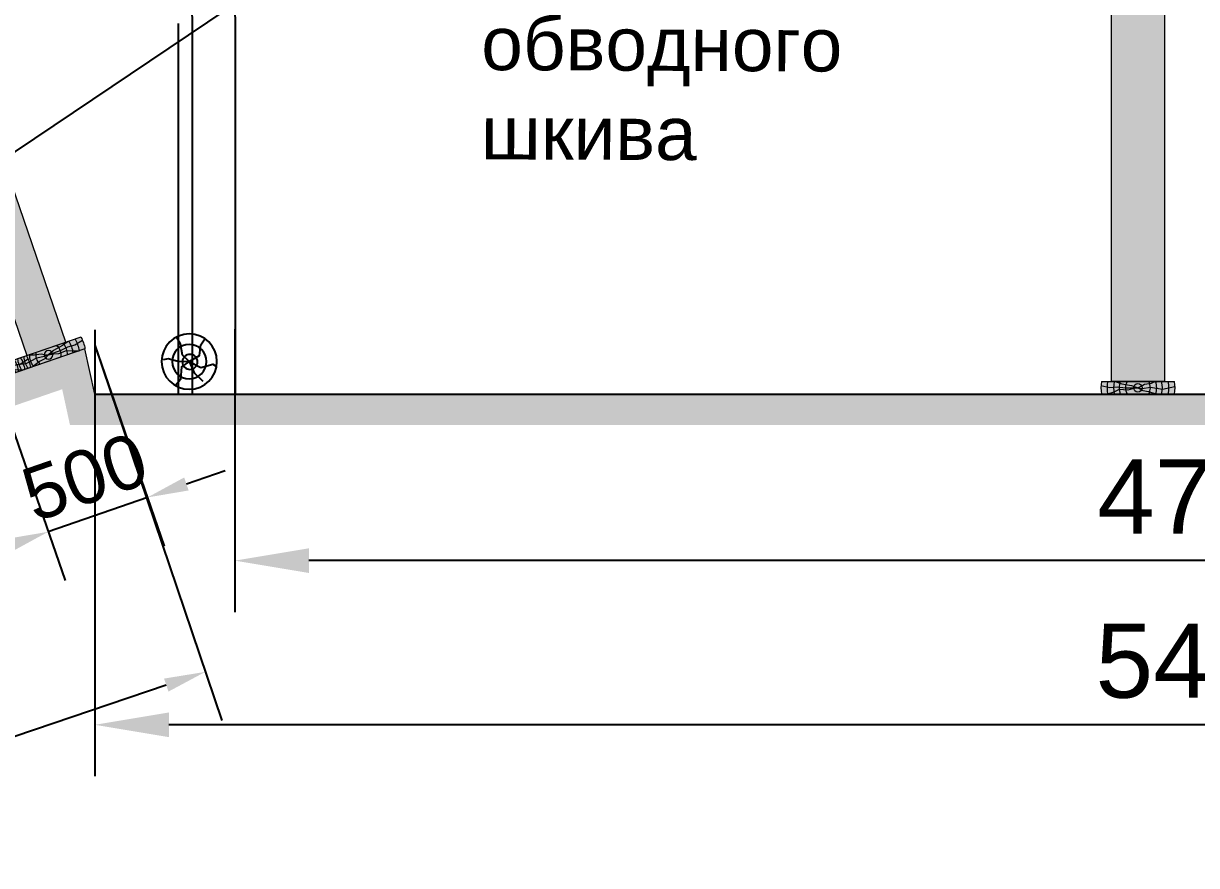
# Model space of a CAD drawing. Header units: inches. Extents: x 523 to 1492, y 69 to 539.
# Drawn here: x 1125.4 to 1153.89, y 360.99 to 381.44 of the extents above; entities that cross this region are included whole.
import ezdxf
from ezdxf import colors
from ezdxf.entities.mleader import LeaderData, LeaderLine
from ezdxf.math import Vec2, Vec3

# ---------------------------------------------------------------- set-up
doc = ezdxf.new("R2010")
doc.units = ezdxf.units.IN
doc.header["$MEASUREMENT"] = 0
doc.styles.get("Standard").update_dxf_attribs({"font": 'arial.ttf'})
doc.dimstyles.new('ISO-25', dxfattribs={"dimtxt": 2.5, "dimasz": 2.5, "dimexe": 1.25, "dimexo": 0, "dimtad": 1, "dimdec": 0, "dimtxsty": 'Standard', "dimcen": 2.5, "dimadec": 0, "dimazin": 0, "dimtfac": 1, "dimtdec": 0, "dimtmove": 0, "dimatfit": 3, "dimfxl": 0, "dimarcsym": 0})

# ---------------------------------------------------------------- blocks, each defined once
blk = doc.blocks.new('*D132')
at = {"color": 0, "linetype": 'ByBlock', "lineweight": -2}
for p, q in [((1130.528628879719, 374.0174972726204), (1130.528628879719, 367.1437707183222)), ((1178.016963071399, 372.6069289877091), (1178.016963071399, 367.1437707183222)), ((1176.216963071399, 368.3937707183222), (1132.328628879719, 368.3937707183222))]:
    blk.add_line(p, q, dxfattribs=at)
at = {"color": 0, "linetype": 'ByBlock'}
for points in [[(1132.328628879719, 368.6937707183222), (1132.328628879719, 368.0937707183222), (1130.528628879719, 368.3937707183222)], [(1176.216963071399, 368.6937707183222), (1176.216963071399, 368.0937707183222), (1178.016963071399, 368.3937707183222)]]:
    blk.add_solid(points, dxfattribs=at)
at = {"layer": 'Defpoints', "color": 0, "linetype": 'ByBlock'}
for p in [(1130.528628879719, 374.0174972726204), (1178.016963071399, 372.6069289877091), (1130.528628879719, 368.3937707183222)]:
    blk.add_point(p, dxfattribs=at)
at = {"color": 0, "linetype": 'ByBlock', "lineweight": 15, "insert": (1154.272795975559, 369.9378020962213), "char_height": 1.8, "attachment_point": 5}
blk.add_mtext('4750', dxfattribs=at)
blk = doc.blocks.new('*D136')
at = {"color": 0, "linetype": 'ByBlock', "lineweight": -2}
for p, q in [((1127.128592904924, 373.9971354255745), (1127.128592904924, 363.1578725697252)), ((1181.350560527453, 373.997135425574), (1181.350560527453, 363.1578725697252)), ((1179.550560527453, 364.4078725697252), (1128.928592904924, 364.4078725697252))]:
    blk.add_line(p, q, dxfattribs=at)
at = {"color": 0, "linetype": 'ByBlock'}
for points in [[(1128.928592904924, 364.7078725697252), (1128.928592904924, 364.1078725697252), (1127.128592904924, 364.4078725697252)], [(1179.550560527453, 364.7078725697252), (1179.550560527453, 364.1078725697252), (1181.350560527453, 364.4078725697252)]]:
    blk.add_solid(points, dxfattribs=at)
at = {"layer": 'Defpoints', "color": 0, "linetype": 'ByBlock'}
for p in [(1127.128592904924, 373.9971354255745), (1181.350560527453, 373.997135425574), (1127.128592904924, 364.4078725697252)]:
    blk.add_point(p, dxfattribs=at)
at = {"color": 0, "linetype": 'ByBlock', "lineweight": 15, "insert": (1154.231629134408, 365.9519039476243), "char_height": 1.8, "attachment_point": 5}
blk.add_mtext('5420', dxfattribs=at)
blk = doc.blocks.new('Мальчик торец')
at = {"linetype": 'Continuous'}
for points in [[(807.527863525458, 693.5528629327114), (807.634473981262, 693.6537728561209), (807.6611559277547, 693.8271017193526), (807.7246053014214, 693.9334189123007)], [(807.527863525458, 693.5528629327114), (807.3676558496333, 693.6448847366587), (807.3498683297372, 693.8115461448115), (807.2852252322349, 693.9059306863682)], [(807.527863525458, 693.5528629327114), (807.3498683297372, 693.4604447487548), (807.1653186442624, 693.511555141971), (807.1059443344263, 693.4786040864392)], [(807.527863525458, 693.5528629327114), (807.4543721757342, 693.3782255472834), (807.3165158966214, 693.2515618471234)], [(807.527863525458, 693.5528629327114), (807.6817780378086, 693.5478114284188), (807.8569319768848, 693.5949993761485), (807.9338472341936, 693.5820608460001)], [(807.527863525458, 693.5528629327114), (807.645591014535, 693.4693336484925), (807.6611559277547, 693.2737833161921), (807.7393094643082, 693.1802763052618)]]:
    blk.add_lwpolyline(points, dxfattribs=at)
for centre, radius in [((807.527863525458, 693.5528629327114), 0.4284042250147237), ((807.527863525458, 693.5528629327114), 0.2661505472804782), ((807.5174261389922, 693.5474436611489), 0.1170185695405621)]:
    blk.add_circle(centre, radius, dxfattribs=at)
blk = doc.blocks.new('Доска S - 180')
at = {"linetype": 'ByBlock', "lineweight": 15}
h = blk.add_hatch(color=254, dxfattribs=at)
edge = h.paths.add_edge_path()
edge.add_line((1818.906264253147, -3796.897117512131), (1820.681088188076, -3796.897117512132))
edge.add_arc((1819.793676220611, -3797.047117512132), 0.9, -9.59406822683792, 9.59406822689499, ccw=False)
edge.add_line((1820.681088188076, -3797.197117512132), (1818.906264253146, -3797.197117512133))
edge.add_arc((1819.793676220611, -3797.047117512132), 0.9, 170.405931773074, 189.594068226895, ccw=False)
at = {"color": 7, "linetype": 'ByBlock', "lineweight": 15}
for p, q in [((1818.906264253147, -3796.897117512131), (1820.681088188076, -3796.897117512132)), ((1818.906264253146, -3797.197117512133), (1820.681088188076, -3797.197117512132))]:
    blk.add_line(p, q, dxfattribs=at)
for points in [[(1818.895391583456, -3796.991577340625), (1819.110420832621, -3797.038344401648), (1819.291995432552, -3797.021270287953), (1819.491748322557, -3797.047117512132), (1819.793676220611, -3797.047117512132), (1819.896515360469, -3797.060005460396), (1820.095348689191, -3797.03470069594), (1820.386083974289, -3797.077703048796), (1820.693125247204, -3797.015630235947)], [(1820.22297748386, -3796.897117512132), (1820.115806117425, -3796.93990079624), (1819.952371843767, -3796.969694910678), (1819.855180815874, -3797.024854140138), (1819.793676220611, -3797.047117512132), (1819.661462691744, -3797.072417742576), (1819.545510240216, -3797.10330305977), (1819.341106346245, -3797.091615640666), (1819.2064981687, -3797.151840186236), (1819.057674814675, -3797.197117512133)], [(1819.238409722591, -3796.897117512132), (1819.398353000757, -3796.949261604186), (1819.640602387386, -3796.990663120481), (1819.793676220611, -3797.047117512132), (1819.909109200235, -3797.10866279095), (1820.050462391973, -3797.135140504859), (1820.223856472501, -3797.194577762746)]]:
    blk.add_lwpolyline(points, dxfattribs=at)
blk.add_circle((1819.793676220611, -3797.047117512132), 0.1036435617729694, dxfattribs=at)
for radius, start, end in [(0.9, 170.405931773074, 189.594068226895), (0.7511311932945741, 168.4806536054473, 191.5193463945187), (0.5931967815742161, 165.3527575098442, 194.6472424900172), (0.4547522123386898, 160.7403309426705, 199.2596690572755), (0.3019278980541095, 150.2109999533243, 209.7890000463653), (0.3019278980541095, 330.2109999536347, 29.7890000466543), (0.4547522123386898, 340.7403309427245, 19.25966905732954), (0.5931967815742161, 345.3527575099827, 14.64724249010779), (0.7511311932945741, 348.4806536055527, 11.51934639451869), (0.9, 350.405931773162, 9.594068226895022)]:
    blk.add_arc((1819.793676220611, -3797.047117512132), radius, start, end, dxfattribs=at)
blk = doc.blocks.new('Ш.Брус S 140 - 50')
at = {"linetype": 'ByBlock', "lineweight": 15}
h = blk.add_hatch(color=254, dxfattribs=at)
edge = h.paths.add_edge_path()
edge.add_line((1819.234694338101, -3795.656766448514), (1820.542364021163, -3795.656766448514))
edge.add_arc((1819.888529179632, -3795.906766448514), 0.7000000000000455, -20.92483242755611, 20.92483242768043, ccw=False)
edge.add_line((1820.542364021163, -3796.156766448514), (1819.2346943381, -3796.156766448514))
edge.add_arc((1819.888529179632, -3795.906766448514), 0.7000000000000455, 159.0751675723196, 200.9248324275561, ccw=False)
at = {"color": 7, "linetype": 'ByBlock', "lineweight": 15}
for p, q in [((1819.234694338101, -3795.656766448514), (1820.542364021163, -3795.656766448514)), ((1819.2346943381, -3796.156766448514), (1820.542364021163, -3796.156766448514))]:
    blk.add_line(p, q, dxfattribs=at)
for points in [[(1819.888529179632, -3795.906766448514), (1819.706181701491, -3795.781310922064), (1819.407733712575, -3795.731650498645), (1819.264197916032, -3795.656766448514)], [(1819.29758530877, -3796.156766448514), (1819.576522273797, -3796.122611328863), (1819.806773853228, -3795.933517620022), (1819.888529179632, -3795.906766448514), (1820.129792261893, -3795.872869992194), (1820.245437463473, -3795.770575792302), (1820.542532972414, -3795.657208761744)], [(1819.888529179631, -3795.906766448515), (1820.064897876629, -3796.043420048778), (1820.253897927222, -3796.076831950224), (1820.459015150121, -3796.156766448514)]]:
    blk.add_lwpolyline(points, dxfattribs=at)
blk.add_circle((1819.888529179632, -3795.906766448514), 0.1484655464221305, dxfattribs=at)
for radius, start, end in [(0.7000000000000455, 159.0751675723196, 200.9248324275561), (0.4547522123386898, 146.6501407176008, 213.3498592821926), (0.4547522123386898, 326.6501407178075, 33.34985928239917), (0.7000000000000455, 339.0751675724439, 20.92483242768036)]:
    blk.add_arc((1819.888529179632, -3795.906766448514), radius, start, end, dxfattribs=at)
blk = doc.blocks.new('Стойка 100 - 690')
at = {"linetype": 'ByBlock', "lineweight": 15}
blk.add_hatch(color=252, dxfattribs=at).paths.add_polyline_path([(1818.197098135963, -3816.387282798014), (1819.197098135963, -3816.387282798015), (1819.197098135964, -3823.287282798009), (1818.197098135964, -3823.287282798009)])
at = {"color": 7, "linetype": 'ByBlock', "lineweight": 15}
blk.add_lwpolyline([(1818.197098135963, -3816.387282798014), (1819.197098135963, -3816.387282798015), (1819.197098135964, -3823.287282798009), (1818.197098135964, -3823.287282798009), (1818.197098135963, -3816.387282798014)], dxfattribs=at)
blk = doc.blocks.new('Рамка в S')
at = {"color": 7, "linetype": 'ByBlock', "lineweight": 15}
for name, p, rotation in [('Ш.Брус S 140 - 50', (-1034.522521985616, -718.6413355768841), 17.00000000000315), ('Ш.Брус S 140 - 50', (-1035.861348643965, -719.050655963496), 17.00000000000316), ('Стойка 100 - 690', (-1039.297981364669, -698.9464558509685), 17.00000000000322), ('Стойка 100 - 690', (-1040.636808023018, -699.3557762375804), 17.00000000000322), ('Доска S - 180', (-1032.630906589751, -724.5041048284712), 17.00000000000315), ('Доска S - 180', (-1033.9697332481, -724.9134252150831), 17.00000000000316)]:
    blk.add_blockref(name, p, dxfattribs=dict(at, rotation=rotation))
blk = doc.blocks.new('*D137')
at = {"color": 0, "linetype": 'ByBlock', "lineweight": -2}
for p, q in [((1127.128592904924, 373.6254043421686), (1128.816388365108, 368.7465781179844)), ((1124.716738555126, 372.7910403711721), (1126.40453401531, 367.9122141469879)), ((1129.352770330026, 370.2548202695336), (1130.297818000019, 370.5817528335925)), ((1128.407722660034, 369.9278877054748), (1125.995868310236, 369.0935237344783)), ((1125.050820640244, 368.7665911704194), (1124.105772970252, 368.4396586063606))]:
    blk.add_line(p, q, dxfattribs=at)
at = {"color": 0, "linetype": 'ByBlock'}
for points in [[(1129.29828156935, 370.4123282145324), (1129.407259090703, 370.0973123245349), (1128.407722660034, 369.9278877054748)], [(1124.996331879568, 368.9240991154181), (1125.105309400921, 368.6090832254207), (1125.995868310236, 369.0935237344783)]]:
    blk.add_solid(points, dxfattribs=at)
at = {"layer": 'Defpoints', "color": 0, "linetype": 'ByBlock'}
for p in [(1127.128592904924, 373.6254043421686), (1124.716738555126, 372.7910403711721), (1125.995868310236, 369.0935237344783)]:
    blk.add_point(p, dxfattribs=at)
at = {"color": 0, "linetype": 'ByBlock', "lineweight": 15, "insert": (1126.886715899098, 370.4214905771048), "char_height": 1.3, "attachment_point": 5, "rotation": 19.08269998294289}
blk.add_mtext('500', dxfattribs=at)
blk = doc.blocks.new('*D138')
at = {"color": 0, "linetype": 'ByBlock', "lineweight": -2}
for p, q in [((1124.716738555127, 372.7910403711721), (1126.404546810776, 367.9122185734965)), ((1119.48418200072, 371.377819166104), (1121.294638598694, 366.144466926967)), ((1125.050831194981, 368.7665920466045), (1121.831016608015, 367.6527104852548))]:
    blk.add_line(p, q, dxfattribs=at)
at = {"color": 0, "linetype": 'ByBlock'}
for points in [[(1124.996342021216, 368.9240998486976), (1125.105320368746, 368.6090842445115), (1125.995878007539, 369.0935270891945)], [(1121.77652743425, 367.8102182873479), (1121.88550578178, 367.4952026831617), (1120.885969795457, 367.325775442665)]]:
    blk.add_solid(points, dxfattribs=at)
at = {"layer": 'Defpoints', "color": 0, "linetype": 'ByBlock'}
for p in [(1124.716738555127, 372.7910403711721), (1119.48418200072, 371.377819166104), (1120.885969795457, 367.325775442665)]:
    blk.add_point(p, dxfattribs=at)
at = {"color": 0, "linetype": 'ByBlock', "lineweight": 15, "insert": (1123.125841926789, 369.1204352967095), "char_height": 1.3, "attachment_point": 5, "rotation": 19.08285024989443}
blk.add_mtext('600', dxfattribs=at)
blk = doc.blocks.new('*D216')
at = {"color": 0, "linetype": 'ByBlock', "lineweight": -2}
for p, q in [((1127.128592904924, 373.6254043421682), (1130.211472418925, 364.5081136631051)), ((1128.863763900353, 365.3719317857258), (1093.581055482681, 353.4415960304877)), ((1089.951265036054, 361.0544305181734), (1093.034144550055, 351.9371398391103))]:
    blk.add_line(p, q, dxfattribs=at)
at = {"color": 0, "linetype": 'ByBlock'}
for points in [[(1128.810377394624, 365.5298167399923), (1128.917150406083, 365.2140468314593), (1129.811073625953, 365.6922508201042)], [(1093.527668976952, 353.5994809847543), (1093.634441988411, 353.2837110762212), (1092.633745757082, 353.1212769961094)]]:
    blk.add_solid(points, dxfattribs=at)
at = {"layer": 'Defpoints', "color": 0, "linetype": 'ByBlock'}
for p in [(1127.128592904924, 373.6254043421682), (1089.951265036054, 361.0544305181734), (1092.633745757082, 353.1212769961094)]:
    blk.add_point(p, dxfattribs=at)
at = {"color": 0, "linetype": 'ByBlock', "lineweight": 15, "insert": (1108.227082981979, 359.5900800528877), "char_height": 1.3, "attachment_point": 5, "rotation": 18.68221982362103}
blk.add_mtext('присечка     кровли 4300-4500', dxfattribs=at)
blk = doc.blocks.new('Доска 30 - 1.1м')
at = {"linetype": 'ByBlock', "lineweight": 15}
blk.add_hatch(color=7, dxfattribs=at).paths.add_polyline_path([(1811.969493174711, -3809.514225970783), (1811.969493174711, -3809.214225970783), (1822.969493174711, -3809.214225970783), (1822.969493174711, -3809.514225970783)])
at = {"color": 7, "linetype": 'ByBlock', "lineweight": 15}
blk.add_lwpolyline([(1811.969493174711, -3809.514225970783), (1811.969493174711, -3809.214225970783), (1822.969493174711, -3809.214225970783), (1822.969493174711, -3809.514225970783), (1811.969493174711, -3809.514225970783)], dxfattribs=at)

msp = doc.modelspace()

# ---------------------------------------------------------------- hatches: boundary and pattern name
at = {"linetype": 'ByBlock', "lineweight": 15}
h = msp.add_hatch(dxfattribs=at)
h.set_pattern_fill('ANSI38', scale=0.125, style=0)
h.set_pattern_definition([(45, (-114.24570524197, 2204.653541559715), (-0.280633003783411, 0.2806330037834111), []), (135, (-114.24570524197, 2204.653541559715), (-0.841899011350233, 0.2806330037834111), [0.9921875, -0.5953125])])
h.paths.add_polyline_path([(1074.004739164031, 365.3289232869233), (1088.243817346775, 369.7098121756949), (1098.564626939247, 373.1455928927562), (1106.067244196275, 375.7289334767638), (1118.989744343278, 380.0747725609845), (1123.055808913045, 381.4734186849546), (1124.513768400489, 384.6138878461597), (1126.709913964582, 387.1493262368881), (1127.466120218904, 390.6728548881692), (1129.05562330108, 394.8770198051589), (1130.396992790548, 397.3733314163428), (1132.453604207067, 400.3257659476021), (1134.470291023845, 402.5903022761868), (1136.792089275623, 404.679876383861), (1139.584817026227, 406.653949933298), (1142.745005772463, 408.3382226349545), (1146.931370015119, 409.8440830129289), (1150.262991778938, 410.5341756370071), (1154.233659232179, 410.8192722556937), (1157.349830170055, 410.6448709907731), (1160.602451173086, 410.0827942730975), (1163.698903545673, 409.1641373450771), (1166.619925032993, 407.9169606944597), (1168.602170640115, 406.831536505335), (1171.439759413021, 404.8762568894417), (1173.80552869105, 402.7927092623622), (1175.530975766141, 400.928042346367), (1177.393502343311, 398.4557391548196), (1179.382774395148, 394.9621148209835), (1180.381865889324, 392.5929176081509), (1181.022295848253, 390.636018421229), (1181.738502467979, 387.4441545538971), (1182.095099160629, 383.5389279465016), (1182.100557925005, 380.0977917856781), (1182.137359896869, 371.6855909597898), (1126.524154412124, 371.6894571985567), (1126.335944230093, 372.554922694585), (1121.718295856296, 370.9624254752948), (1103.537352474114, 364.6802048133759), (1090.192968443924, 360.3442126069267), (1076.782272554407, 356.2440209240849)])
h.paths.add_polyline_path([(1074.224018285861, 364.6116935971049), (1088.472567189898, 368.9954963105738), (1098.805166687544, 372.4352018678796), (1106.308868698454, 375.0189159600422), (1119.231259219747, 379.3647181771175), (1123.601647158589, 380.8680455458853), (1125.149662959239, 384.2024975144541), (1127.402829252486, 386.8037660341724), (1128.187592236957, 390.4603542261411), (1129.739679279558, 394.5655553835268), (1131.037156536514, 396.9801827976848), (1133.04344739488, 399.8603780365197), (1135.002818606655, 402.0605547091354), (1137.261020872365, 404.0928936432811), (1139.979203812633, 406.0142742876187), (1143.049895687333, 407.6508482124882), (1147.135371708197, 409.1204184907492), (1150.366362160943, 409.7896669342917), (1154.239584775457, 410.0677669474057), (1157.264737155247, 409.8984596750734), (1160.431346975817, 409.3512463193069), (1163.444148446404, 408.4574069797427), (1166.291788568383, 407.2415616718908), (1168.20825709812, 406.1921552348686), (1170.977509442834, 404.2839637757725), (1173.281074613367, 402.2551996906777), (1174.954750085641, 400.4464816335926), (1176.765540351079, 398.0428528170496), (1178.70900148138, 394.6296831148875), (1179.678729084116, 392.3301180129915), (1180.298343400071, 390.4368231503872), (1180.996037767663, 387.3274614368484), (1181.34515336526, 383.5041631592958), (1181.350560527453, 380.0955563631869), (1181.384071366026, 372.4356433303387), (1127.128592904924, 372.4394151797101), (1126.889435810341, 373.5391549029237), (1121.473774756554, 371.6714455256324), (1103.298975528628, 365.3913480479769), (1089.967424114771, 361.0595255449989), (1076.562991923665, 356.9612555493295)], flags=17)
msp.add_hatch(color=252, dxfattribs=at).paths.add_polyline_path([(1151.821104962467, 406.1715400607718), (1153.106819248466, 406.1715400607718), (1153.106819248469, 372.7394151798708), (1151.821104962469, 372.7394151798703)])

# ---------------------------------------------------------------- linework, layer by layer
at = {"color": 0}
msp.add_line((1127.128592904924, 372.4394151797101), (1181.350560527453, 372.4394151797101), dxfattribs=at)
msp.add_line((1129.151795389303, 372.4359265179669), (1130.539311125232, 372.4359265179669))
at = {"color": 7, "linetype": 'ByBlock', "lineweight": 15}
for points in [[(1151.821104962467, 406.1715400607718), (1153.106819248466, 406.1715400607718), (1153.106819248469, 372.7394151798708), (1151.821104962469, 372.7394151798703), (1151.821104962467, 406.1715400607718)], [(1181.384071366026, 372.4356433303387), (1127.128592904924, 372.4394151797101), (1126.889435810341, 373.5391549029237), (1121.473774756554, 371.6714455256324)]]:
    msp.add_lwpolyline(points, dxfattribs=at)
for points in [[(1129.151795389303, 381.4359265179669), (1129.151795389303, 372.4359265179669)], [(1129.49580731772, 381.4359265179669), (1129.49580731772, 372.4359265179669)], [(1130.539311125232, 381.4359265179669), (1130.539311125232, 372.4359265179669)]]:
    msp.add_lwpolyline(points)
for centre, radius, start, end in [((1154.31133017863, 382.3174260589644), 24.83117428357034, 131.8328346795128, 182.0344111426257), ((1154.104611990913, 382.3795100825869), 23.58418442163097, 131.6201553452596, 182.2929684097269)]:
    msp.add_arc(centre, radius, start, end)

# ---------------------------------------------------------------- block references
at = {"color": 7, "linetype": 'ByBlock', "lineweight": 15, "xscale": -1}
for name, p, rotation in [('Доска 30 - 1.1м', (-300.8564302995665, 4356.291869054107), 45.28686132071878), ('Рамка в S', (347.8689130977639, 4534.754284176109), 35.99987909137157)]:
    msp.add_blockref(name, p, dxfattribs=dict(at, rotation=rotation))
at = {"xscale": -1.570140000014362, "yscale": 1.570140000001629, "zscale": 1.57014}
msp.add_blockref('Мальчик торец', (2397.354424790142, -715.7479033612981), dxfattribs=at)
at = {"color": 7, "linetype": 'ByBlock', "lineweight": 15}
msp.add_blockref('Доска S - 180', (-667.3290070620428, 4169.636532691842), dxfattribs=at)

# ---------------------------------------------------------------- dimensions: what is measured, and where the dimension line sits
for base, p1, p2, angle, text, override, picture, middle, dimtype in [((1127.128592904924, 364.4078725697252), (1181.350560527453, 373.997135425574), (1127.128592904924, 373.9971354255745), 180, '5420', {"dimtxt": 1.8, "dimasz": 1.8, "dimlfac": 100, "dimrnd": 0.05, "dimfxl": 1.25}, '*D136', (1154.231629134408, 364.4078725697252), 160), ((1130.528628879719, 368.3937707183222), (1178.016963071399, 372.6069289877091), (1130.528628879719, 374.0174972726204), 180, '4750', {"dimtxt": 1.8, "dimasz": 1.8, "dimlfac": 100, "dimrnd": 0.05, "dimfxl": 1.25}, '*D132', (1154.272795975559, 368.3937707183222), 160), ((1092.633745757082, 353.1212769961094), (1127.128592904924, 373.6254043421682), (1089.951265036053, 361.0544305181734), 198.68221982362087, 'присечка     кровли 4300-4500', {"dimtxt": 1.3, "dimasz": 1, "dimgap": 0.3, "dimlfac": 100, "dimrnd": 0.05, "dimtmove": 1, "dimfxl": 1.25}, '*D216', (1108.590042029699, 358.5166669896686), 161), ((1125.995868310236, 369.0935237344783), (1127.128592904924, 373.6254043421686), (1124.716738555127, 372.7910403711721), 199.08269998294742, '500', {"dimtxt": 1.3, "dimasz": 1, "dimgap": 0.3, "dimlfac": 100, "dimrnd": 0.05, "dimtmove": 1, "dimfxl": 1.25}, '*D137', (1127.201795485135, 369.5107057199775), 161)]:
    dim = msp.add_linear_dim(base=base, p1=p1, p2=p2, angle=angle, text=text, dimstyle='ISO-25', override=override, dxfattribs=at)
    dim.commit()
    dim.dimension.update_dxf_attribs({"geometry": picture, "text_midpoint": middle, "dimtype": dimtype})
dim = msp.add_linear_dim(base=(1120.885969795457, 367.325775442665), p1=(1124.716738555127, 372.7910403711721), p2=(1119.48418200072, 371.377819166104), angle=19.08285024989443, text='600', dimstyle='ISO-25', override={"dimtxt": 1.3, "dimasz": 1, "dimgap": 0.3, "dimlfac": 100, "dimrnd": 0.05, "dimtmove": 1, "dimfxl": 1.25}, dxfattribs=at)
dim.commit()
dim.dimension.update_dxf_attribs({"geometry": '*D138', "text_midpoint": (1123.125841926789, 369.1204352967095)})

# ---------------------------------------------------------------- leaders
ml = msp.add_multileader_mtext('Standard', dxfattribs=at)
ml.set_content('рудстойка \\Pкрепления\\Pобводного\\Pшкива', color=7)
ml.set_leader_properties()
ml.build(insert=Vec2(0, 0))
ml.multileader.update_dxf_attribs({"dogleg_length": 0.5, "arrow_head_size": 1.8})
ctx = ml.context
ctx.base_point, ctx.char_height, ctx.arrow_head_size, ctx.landing_gap_size, ctx.plane_origin, ctx.plane_x_axis, ctx.plane_y_axis = Vec3(1136.033156529433, 385.2804677414899), 1.3, 1.8, 0.5, Vec3(1158.512904317433, 376.7382370647621), Vec3(0.9999916769895414, -0.004079945054120737), Vec3(0.004079945054120737, 0.9999916769895414)
notes = []
notes.append((ctx, [(1, (1, 1, 0), (1135.533160690939, 385.282507714017), (0.9999916769895416, -0.004079945054120738), 0.5000000000000007, [(0, [(1119.519817880177, 374.5026130630119)], 0, [])])]))
ctx.mtext.insert, ctx.mtext.text_direction, ctx.mtext.rotation, ctx.mtext.flow_direction = Vec3(1136.535847747727, 385.9390634709849), Vec3(0.9999916769895416, -0.004079945054121274), 6.279105350806286, 5
for ctx, leaders in notes:
    for number, flags, end, landing, length, lines in leaders:
        leader = LeaderData()
        leader.index, (leader.has_last_leader_line, leader.has_dogleg_vector, leader.attachment_direction) = number, flags
        leader.last_leader_point, leader.dogleg_vector, leader.dogleg_length = Vec3(end), Vec3(landing), length
        for number, points, colour, breaks in lines:
            line = LeaderLine()
            line.index, line.vertices, line.color, line.breaks = number, Vec3.list(points), colors.encode_raw_color(colour), breaks
            leader.lines.append(line)
        ctx.leaders.append(leader)

doc.saveas('drawing.dxf')
